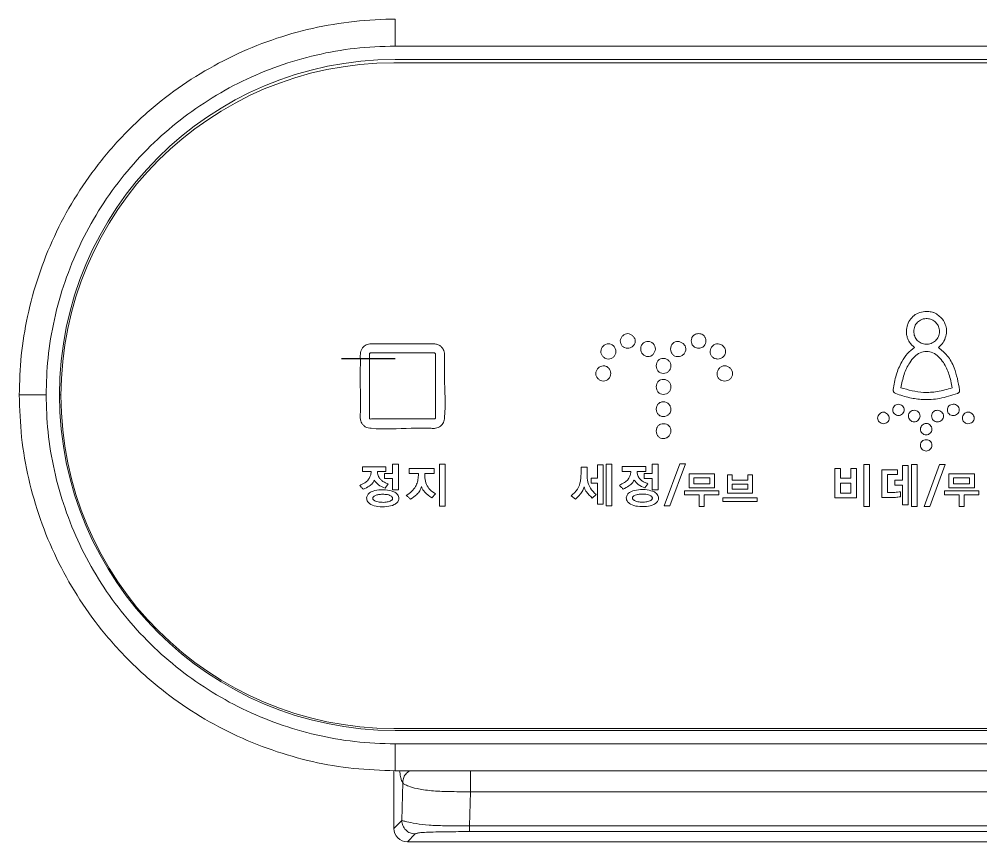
# Model space of a CAD drawing. Extents: x -2137 to 3740, y 68 to 2359.
# Drawn here: x 1905.2 to 1976.8, y 946.9 to 1008.2 of the extents above; entities that cross this region are included whole.
import ezdxf

# ---------------------------------------------------------------- set-up
doc = ezdxf.new("R2010")
doc.units = 0
doc.header["$LTSCALE"] = 20
doc.header["$MEASUREMENT"] = 0
doc.layers.get('0').update_dxf_attribs({"linetype": 'CONTINUOUS'})
doc.layers.add('4', color=4, linetype='CONTINUOUS')

msp = doc.modelspace()

# ---------------------------------------------------------------- linework, layer by layer
at = {"color": 7, "linetype": 'Continuous', "lineweight": 15}
for p, q in [((1933.182, 1006.208), (1933.182, 1008.208)), ((2137.182, 1006.208), (1933.182, 1006.208)), ((1933.182, 1005.208), (2137.182, 1005.208)), ((1933.09, 1004.958), (2137.09, 1004.958)), ((1905.182, 980.208), (1907.182, 980.208)), ((1932.999, 975.05), (1933.429, 975.05)), ((1932.999, 974.345), (1932.999, 975.05)), ((1933.429, 975.05), (1933.429, 973.13)), ((1936.483, 975.05), (1936.914, 975.05)), ((1936.483, 971.926), (1936.483, 975.05)), ((1936.914, 975.05), (1936.914, 971.926)), ((1948.266, 974.994), (1948.686, 974.994)), ((1948.266, 974.019), (1948.266, 974.994)), ((1948.686, 974.994), (1948.686, 972.079)), ((1948.912, 975.063), (1949.332, 975.063)), ((1948.912, 971.94), (1948.912, 975.063)), ((1949.332, 975.063), (1949.332, 971.94)), ((1952.345, 975.064), (1952.775, 975.064)), ((1952.345, 974.359), (1952.345, 975.064)), ((1952.775, 975.064), (1952.775, 973.145)), ((1953.233, 971.958), (1954.388, 975.081)), ((1954.805, 975.081), (1953.647, 971.958)), ((1954.388, 975.081), (1954.805, 975.081)), ((1968.094, 975.015), (1968.525, 975.015)), ((1968.094, 971.892), (1968.094, 975.015)), ((1968.525, 975.015), (1968.525, 971.892)), ((1970.982, 974.946), (1971.402, 974.946)), ((1970.982, 973.863), (1970.982, 974.946)), ((1971.402, 974.946), (1971.402, 972.031)), ((1971.659, 975.015), (1972.079, 975.015)), ((1971.659, 971.892), (1971.659, 975.015)), ((1972.079, 975.015), (1972.079, 971.892)), ((1972.593, 971.909), (1973.748, 975.032)), ((1974.165, 975.032), (1973.007, 971.909)), ((1973.748, 975.032), (1974.165, 975.032)), ((1930.756, 974.862), (1932.505, 974.862)), ((1930.756, 974.502), (1930.756, 974.862)), ((1931.402, 974.502), (1930.756, 974.502)), ((1932.505, 974.502), (1931.86, 974.502)), ((1932.384, 974.345), (1932.999, 974.345)), ((1932.384, 973.974), (1932.384, 974.345)), ((1932.505, 974.862), (1932.505, 974.502)), ((1934.231, 974.727), (1936.084, 974.727)), ((1934.231, 974.356), (1934.231, 974.727)), ((1934.921, 974.356), (1934.231, 974.356)), ((1936.084, 974.356), (1935.39, 974.356)), ((1936.084, 974.727), (1936.084, 974.356)), ((1947.038, 974.818), (1947.485, 974.818)), ((1950.103, 974.876), (1951.852, 974.876)), ((1950.103, 974.516), (1950.103, 974.876)), ((1950.748, 974.516), (1950.103, 974.516)), ((1951.852, 974.516), (1951.206, 974.516)), ((1951.73, 974.359), (1952.345, 974.359)), ((1951.73, 973.988), (1951.73, 974.359)), ((1951.852, 974.876), (1951.852, 974.516)), ((1955.083, 974.337), (1956.977, 974.337)), ((1955.083, 973.297), (1955.083, 974.337)), ((1956.977, 974.337), (1956.977, 973.297)), ((1957.937, 972.897), (1957.937, 974.26)), ((1957.937, 974.26), (1958.289, 974.26)), ((1958.289, 974.26), (1958.289, 973.859)), ((1959.471, 974.26), (1959.819, 974.26)), ((1959.471, 973.859), (1959.471, 974.26)), ((1959.819, 974.26), (1959.819, 972.897)), ((1965.935, 974.741), (1966.366, 974.741)), ((1965.935, 972.531), (1965.935, 974.741)), ((1966.366, 974.741), (1966.366, 974.016)), ((1967.126, 974.741), (1967.556, 974.741)), ((1967.126, 974.016), (1967.126, 974.741)), ((1967.556, 974.741), (1967.556, 972.531)), ((1969.448, 974.64), (1970.621, 974.64)), ((1969.448, 972.561), (1969.448, 974.64)), ((1969.875, 974.272), (1969.875, 972.94)), ((1970.621, 974.272), (1969.875, 974.272)), ((1970.621, 974.64), (1970.621, 974.272)), ((1974.443, 973.297), (1974.443, 974.337)), ((1974.443, 974.337), (1976.337, 974.337)), ((1976.337, 974.337), (1976.337, 973.297)), ((1932.999, 973.974), (1932.384, 973.974)), ((1932.672, 973.582), (1932.445, 973.266)), ((1932.999, 973.13), (1932.999, 973.974)), ((1947.781, 973.638), (1947.781, 974.019)), ((1947.781, 974.019), (1948.266, 974.019)), ((1948.266, 973.638), (1947.781, 973.638)), ((1948.266, 972.079), (1948.266, 973.638)), ((1952.345, 973.988), (1951.73, 973.988)), ((1952.018, 973.596), (1951.791, 973.28)), ((1952.345, 973.145), (1952.345, 973.988)), ((1955.435, 974.041), (1956.622, 974.041)), ((1955.435, 973.593), (1955.435, 974.041)), ((1956.622, 973.593), (1955.435, 973.593)), ((1956.622, 974.041), (1956.622, 973.593)), ((1958.289, 973.859), (1959.471, 973.859)), ((1958.289, 973.565), (1959.471, 973.565)), ((1958.289, 973.192), (1958.289, 973.565)), ((1959.471, 973.565), (1959.471, 973.192)), ((1966.366, 974.016), (1967.126, 974.016)), ((1966.366, 973.645), (1967.126, 973.645)), ((1966.366, 972.895), (1966.366, 973.645)), ((1967.126, 973.645), (1967.126, 972.895)), ((1970.406, 973.488), (1970.406, 973.863)), ((1970.406, 973.863), (1970.982, 973.863)), ((1970.982, 973.488), (1970.406, 973.488)), ((1970.982, 972.031), (1970.982, 973.488)), ((1974.794, 974.041), (1975.982, 974.041)), ((1974.794, 973.593), (1974.794, 974.041)), ((1975.982, 973.593), (1974.794, 973.593)), ((1975.982, 974.041), (1975.982, 973.593)), ((1933.429, 973.13), (1932.999, 973.13)), ((1936.191, 972.845), (1935.917, 972.534)), ((1948.162, 972.783), (1947.875, 972.527)), ((1952.775, 973.145), (1952.345, 973.145)), ((1954.745, 973.061), (1957.312, 973.061)), ((1954.745, 972.766), (1954.745, 973.061)), ((1955.847, 972.766), (1954.745, 972.766)), ((1956.977, 973.297), (1955.083, 973.297)), ((1955.847, 971.892), (1955.847, 972.766)), ((1956.207, 972.766), (1956.207, 971.892)), ((1957.312, 972.766), (1956.207, 972.766)), ((1957.312, 973.061), (1957.312, 972.766)), ((1959.819, 972.897), (1957.937, 972.897)), ((1959.471, 973.192), (1958.289, 973.192)), ((1967.126, 972.895), (1966.366, 972.895)), ((1970.833, 972.999), (1970.833, 972.624)), ((1974.105, 973.061), (1976.671, 973.061)), ((1974.105, 972.766), (1974.105, 973.061)), ((1975.207, 972.766), (1974.105, 972.766)), ((1976.337, 973.297), (1974.443, 973.297)), ((1975.207, 971.892), (1975.207, 972.766)), ((1975.567, 972.766), (1975.567, 971.892)), ((1976.671, 972.766), (1975.567, 972.766)), ((1976.671, 973.061), (1976.671, 972.766)), ((1946.619, 972.447), (1946.295, 972.692)), ((1948.686, 972.079), (1948.266, 972.079)), ((1957.596, 972.553), (1960.163, 972.553)), ((1957.596, 972.258), (1957.596, 972.553)), ((1960.163, 972.258), (1957.596, 972.258)), ((1960.163, 972.553), (1960.163, 972.258)), ((1967.556, 972.531), (1965.935, 972.531)), ((1936.914, 971.926), (1936.483, 971.926)), ((1949.332, 971.94), (1948.912, 971.94)), ((1953.647, 971.958), (1953.233, 971.958)), ((1956.207, 971.892), (1955.847, 971.892)), ((1968.525, 971.892), (1968.094, 971.892)), ((1971.402, 972.031), (1970.982, 972.031)), ((1972.079, 971.892), (1971.659, 971.892)), ((1973.007, 971.909), (1972.593, 971.909)), ((1975.567, 971.892), (1975.207, 971.892)), ((2137.09, 955.358), (1933.09, 955.358)), ((2137.182, 955.208), (1933.182, 955.208)), ((1933.182, 952.208), (1933.182, 954.208)), ((1933.182, 954.208), (2137.182, 954.208)), ((1933.095, 952.213), (1933.095, 947.914)), ((2137.182, 952.208), (1933.182, 952.208)), ((1933.681, 948.499), (1933.75, 951.328)), ((1938.801, 950.64), (1938.738, 948.095)), ((2131.564, 950.64), (1938.801, 950.64)), ((1933.096, 947.914), (1933.681, 948.499)), ((1933.096, 947.914), (1933.095, 947.914)), ((1938.738, 948.095), (2131.626, 948.095)), ((1934.681, 947.499), (1934.095, 946.914)), ((2131.626, 947.669), (1938.738, 947.669)), ((1934.095, 946.914), (2136.269, 946.914)), ((1934.095, 946.914), (2136.269, 946.914)), ((1934.095, 946.914), (1934.095, 946.914))]:
    msp.add_line(p, q, dxfattribs=at)
at = {"color": 8, "linetype": 'Continuous', "lineweight": 15}
for p, q in [((1908.214, 980.208), (1908.314, 980.208)), ((1933.096, 952.213), (1933.096, 947.914))]:
    msp.add_line(p, q, dxfattribs=at)
at = {"color": 7, "linetype": 'Continuous', "lineweight": 15}
for centre, radius, start, end in [((1933.182, 980.208), 25, 90, 270), ((1933.09, 980.158), 24.8, 90, 270), ((1934.095, 947.914), 1, 180, 270), ((1934.097, 947.915), 1.001, 180.08244, 269.91756)]:
    msp.add_arc(centre, radius, start, end, dxfattribs=at)
for points, knots in [([(1933.182, 1008.208), (1933.082, 1008.208), (1931.933, 1008.204), (1929.733, 1008.051), (1926.631, 1007.489), (1923.609, 1006.585), (1920.711, 1005.34), (1917.97, 1003.782), (1915.418, 1001.929), (1913.096, 999.796), (1911.024, 997.418), (1909.229, 994.825), (1907.745, 992.043), (1906.576, 989.113), (1905.763, 986.136), (1905.273, 983.155), (1905.212, 981.19), (1905.182, 980.208)], [0, 0, 0, 0, 0.006865, 0.07838, 0.150122, 0.221637, 0.293151, 0.364894, 0.436409, 0.507923, 0.579666, 0.65118, 0.722695, 0.794438, 0.865952, 0.932976, 1, 1, 1, 1]), ([(1933.182, 1006.208), (1932.181, 1006.175), (1930.207, 1006.11), (1927.295, 1005.582), (1924.484, 1004.766), (1921.782, 1003.637), (1919.226, 1002.207), (1916.846, 1000.502), (1914.669, 998.543), (1912.731, 996.347), (1911.049, 993.951), (1909.644, 991.382), (1908.541, 988.668), (1907.752, 985.85), (1907.268, 983.016), (1907.21, 981.125), (1907.182, 980.208)], [0, 0, 0, 0, 0.073525, 0.14504, 0.216784, 0.288299, 0.359814, 0.431558, 0.503073, 0.574588, 0.646331, 0.717847, 0.789362, 0.861105, 0.93262, 1, 1, 1, 1]), ([(1971.881, 983.744), (1971.744, 983.867), (1971.509, 984.079), (1971.36, 984.414), (1971.301, 984.627), (1971.274, 984.785), (1971.264, 985.055), (1971.318, 985.375), (1971.479, 985.747), (1971.736, 986.067), (1972.147, 986.34), (1972.471, 986.401), (1972.641, 986.433)], [0, 0, 0, 0, 0.151126, 0.259817, 0.298239, 0.334908, 0.392903, 0.521907, 0.600408, 0.727983, 0.857745, 1, 1, 1, 1]), ([(1972.641, 986.433), (1972.684, 986.436), (1972.756, 986.441), (1972.947, 986.433), (1973.123, 986.39), (1973.348, 986.346), (1973.558, 986.214), (1973.898, 985.962), (1974.179, 985.54), (1974.289, 985.034), (1974.227, 984.565), (1974.034, 984.096), (1973.783, 983.86), (1973.658, 983.742)], [0, 0, 0, 0, 0.033416, 0.056214, 0.148967, 0.173537, 0.234122, 0.338631, 0.50343, 0.614394, 0.734976, 0.867121, 1, 1, 1, 1]), ([(1971.866, 985.229), (1971.866, 985.23), (1971.902, 985.349), (1972.022, 985.573), (1972.33, 985.83), (1972.709, 985.926), (1973.089, 985.873), (1973.412, 985.696), (1973.648, 985.398), (1973.764, 985.027), (1973.714, 984.64), (1973.522, 984.299), (1973.211, 984.069), (1972.841, 983.968), (1972.463, 984.011), (1972.137, 984.193), (1971.905, 984.485), (1971.801, 984.855), (1971.844, 985.104), (1971.866, 985.229)], [0, 0, 0, 0, 0.000469, 0.062065, 0.123713, 0.196773, 0.250703, 0.31304, 0.376383, 0.436956, 0.5028, 0.566179, 0.628351, 0.691812, 0.754091, 0.814268, 0.874237, 0.93686, 1, 1, 1, 1]), ([(1950.496, 983.689), (1950.422, 983.697), (1950.277, 983.715), (1950.099, 983.848), (1949.984, 984.028), (1949.945, 984.243), (1950.006, 984.457), (1950.139, 984.633), (1950.317, 984.757), (1950.528, 984.797), (1950.732, 984.733), (1950.909, 984.609), (1951.044, 984.431), (1951.096, 984.212), (1951.033, 983.996), (1950.889, 983.831), (1950.705, 983.715), (1950.565, 983.697), (1950.496, 983.689)], [0, 0, 0, 0, 0.064838, 0.126611, 0.187738, 0.249498, 0.312663, 0.377285, 0.440334, 0.499196, 0.558978, 0.622935, 0.687211, 0.750936, 0.813759, 0.876924, 0.940147, 1, 1, 1, 1]), ([(1955.802, 983.689), (1955.801, 983.689), (1955.744, 983.688), (1955.635, 983.701), (1955.492, 983.762), (1955.364, 983.868), (1955.269, 984.03), (1955.234, 984.235), (1955.267, 984.439), (1955.362, 984.601), (1955.491, 984.708), (1955.637, 984.769), (1955.8, 984.788), (1955.962, 984.769), (1956.102, 984.707), (1956.227, 984.6), (1956.319, 984.439), (1956.353, 984.235), (1956.321, 984.031), (1956.23, 983.869), (1956.105, 983.762), (1955.964, 983.7), (1955.858, 983.692), (1955.802, 983.689)], [0, 0, 0, 0, 0.000931, 0.049915, 0.093368, 0.133945, 0.192927, 0.251864, 0.310708, 0.369596, 0.410369, 0.454445, 0.504396, 0.55201, 0.594447, 0.634376, 0.692951, 0.75184, 0.810614, 0.869032, 0.908864, 0.951593, 1, 1, 1, 1]), ([(1936.062, 984.014), (1936.158, 984.008), (1936.337, 983.996), (1936.568, 983.866), (1936.725, 983.703), (1936.824, 983.515), (1936.869, 983.332), (1936.865, 983.151), (1936.862, 982.544), (1936.843, 980.996), (1936.968, 979.402), (1936.824, 978.147), (1936.613, 977.903), (1936.396, 977.776), (1936.211, 977.721), (1936.029, 977.72), (1935.419, 977.731), (1933.872, 977.739), (1932.271, 977.613), (1931.045, 977.763), (1930.823, 977.935), (1930.694, 978.096), (1930.606, 978.3), (1930.58, 978.574), (1930.618, 979.336), (1930.585, 980.642), (1930.59, 981.962), (1930.598, 982.857), (1930.584, 983.202), (1930.617, 983.483), (1930.719, 983.682), (1930.858, 983.835), (1931.02, 983.941), (1931.204, 984.008), (1931.512, 984.027), (1932.128, 984.004), (1932.797, 984.015), (1933.417, 984.014), (1933.789, 984.014), (1934.161, 984.014), (1934.533, 984.014), (1934.905, 984.014), (1935.277, 984.014), (1935.663, 984.014), (1935.924, 984.014), (1936.062, 984.014)], [0, 0, 0, 0, 0.012042, 0.022331, 0.032599, 0.040232, 0.048891, 0.055987, 0.06302, 0.125614, 0.250803, 0.266208, 0.281573, 0.289202, 0.297825, 0.305464, 0.312174, 0.374768, 0.499957, 0.517355, 0.525992, 0.534634, 0.543211, 0.553665, 0.569013, 0.639432, 0.7183, 0.735652, 0.75227, 0.761864, 0.770987, 0.779972, 0.787611, 0.795239, 0.804435, 0.826187, 0.873133, 0.888781, 0.90443, 0.920078, 0.935727, 0.951375, 0.967024, 0.982673, 1, 1, 1, 1]), ([(1949.07, 982.886), (1948.998, 982.896), (1948.851, 982.918), (1948.67, 983.056), (1948.541, 983.238), (1948.496, 983.458), (1948.552, 983.674), (1948.676, 983.859), (1948.859, 983.993), (1949.081, 984.039), (1949.299, 983.988), (1949.479, 983.859), (1949.599, 983.668), (1949.641, 983.442), (1949.599, 983.217), (1949.475, 983.034), (1949.289, 982.909), (1949.144, 982.894), (1949.07, 982.886)], [0, 0, 0, 0, 0.061634, 0.125071, 0.188246, 0.249428, 0.311276, 0.374415, 0.437241, 0.500298, 0.562619, 0.623526, 0.685532, 0.751027, 0.815748, 0.876399, 0.936775, 1, 1, 1, 1]), ([(1952.035, 984.202), (1952.109, 984.192), (1952.255, 984.172), (1952.431, 984.031), (1952.546, 983.846), (1952.586, 983.628), (1952.531, 983.411), (1952.407, 983.227), (1952.232, 983.092), (1952.016, 983.048), (1951.806, 983.105), (1951.629, 983.233), (1951.506, 983.423), (1951.462, 983.65), (1951.51, 983.876), (1951.64, 984.055), (1951.822, 984.177), (1951.964, 984.193), (1952.035, 984.202)], [0, 0, 0, 0, 0.063691, 0.125719, 0.187678, 0.249351, 0.312186, 0.376174, 0.438603, 0.499047, 0.559743, 0.62136, 0.684561, 0.751064, 0.816534, 0.878285, 0.939106, 1, 1, 1, 1]), ([(1954.242, 983.064), (1954.167, 983.072), (1954.022, 983.087), (1953.842, 983.22), (1953.732, 983.408), (1953.693, 983.632), (1953.73, 983.861), (1953.853, 984.05), (1954.033, 984.173), (1954.246, 984.218), (1954.463, 984.165), (1954.652, 984.042), (1954.796, 983.869), (1954.864, 983.65), (1954.812, 983.423), (1954.687, 983.22), (1954.477, 983.092), (1954.32, 983.074), (1954.242, 983.064)], [0, 0, 0, 0, 0.0632328, 0.1212916, 0.1803019, 0.2441641, 0.3100468, 0.3710426, 0.4301989, 0.4895445, 0.5499894, 0.6138498, 0.6770336, 0.7368847, 0.800592, 0.8673436, 0.9343228, 1, 1, 1, 1]), ([(1957.207, 982.886), (1957.129, 982.896), (1956.976, 982.914), (1956.79, 983.056), (1956.673, 983.244), (1956.633, 983.465), (1956.696, 983.684), (1956.832, 983.868), (1957.019, 984), (1957.243, 984.039), (1957.458, 983.976), (1957.643, 983.848), (1957.778, 983.66), (1957.827, 983.43), (1957.766, 983.203), (1957.619, 983.029), (1957.426, 982.912), (1957.28, 982.895), (1957.207, 982.886)], [0, 0, 0, 0, 0.065881, 0.128011, 0.188963, 0.249335, 0.311305, 0.375594, 0.438988, 0.499672, 0.560238, 0.623161, 0.686522, 0.751167, 0.814668, 0.876886, 0.939247, 1, 1, 1, 1]), ([(1970.286, 980.605), (1970.35, 980.972), (1970.474, 981.69), (1970.856, 982.598), (1971.311, 983.315), (1971.698, 983.607), (1971.881, 983.744)], [0, 0, 0, 0, 0.307207, 0.601244, 0.81164, 1, 1, 1, 1]), ([(1973.658, 983.742), (1973.894, 983.55), (1974.395, 983.143), (1974.967, 982.043), (1975.135, 981.149), (1975.24, 980.588)], [0, 0, 0, 0, 0.249481, 0.529597, 1, 1, 1, 1]), ([(1936.189, 978.485), (1936.188, 978.482), (1936.187, 978.476), (1936.182, 978.467), (1936.172, 978.452), (1936.151, 978.434), (1936.116, 978.418), (1936.038, 978.422), (1935.873, 978.418), (1935.516, 978.421), (1934.802, 978.418), (1933.733, 978.42), (1932.666, 978.418), (1931.921, 978.422), (1931.591, 978.417), (1931.435, 978.423), (1931.348, 978.411), (1931.3, 978.44), (1931.274, 978.464), (1931.269, 978.498), (1931.272, 978.571), (1931.268, 978.737), (1931.271, 979.094), (1931.269, 979.808), (1931.271, 980.876), (1931.268, 981.942), (1931.272, 982.687), (1931.267, 983.017), (1931.273, 983.172), (1931.262, 983.255), (1931.287, 983.304), (1931.312, 983.328), (1931.346, 983.342), (1931.422, 983.337), (1931.586, 983.342), (1931.944, 983.338), (1932.657, 983.341), (1933.725, 983.339), (1934.792, 983.342), (1935.537, 983.338), (1935.866, 983.343), (1936.022, 983.336), (1936.105, 983.348), (1936.153, 983.322), (1936.177, 983.296), (1936.191, 983.262), (1936.186, 983.187), (1936.191, 983.023), (1936.187, 982.665), (1936.19, 981.952), (1936.188, 980.524), (1936.188, 979.301), (1936.189, 978.485)], [0, 0, 0, 0, 0.0004224, 0.0009461, 0.0015601, 0.0032364, 0.00524, 0.0072001, 0.0150398, 0.0307177, 0.0620696, 0.1247643, 0.1949816, 0.2258814, 0.2394787, 0.2454619, 0.2501581, 0.2521608, 0.2539475, 0.2553688, 0.2573271, 0.2651605, 0.2808271, 0.3121605, 0.3748272, 0.4450139, 0.4758961, 0.4894842, 0.495463, 0.5000134, 0.5017918, 0.5036093, 0.5053638, 0.5072486, 0.5150822, 0.5307486, 0.5620822, 0.6247487, 0.6949354, 0.7258176, 0.7394058, 0.7453848, 0.7499423, 0.7517255, 0.7535446, 0.7552922, 0.7571665, 0.7649998, 0.7806665, 0.8119999, 0.8746666, 1, 1, 1, 1]), ([(1953.172, 981.816), (1953.098, 981.824), (1952.955, 981.838), (1952.774, 981.963), (1952.658, 982.151), (1952.624, 982.377), (1952.66, 982.601), (1952.774, 982.79), (1952.957, 982.909), (1953.179, 982.945), (1953.402, 982.897), (1953.583, 982.765), (1953.701, 982.582), (1953.743, 982.37), (1953.699, 982.158), (1953.582, 981.977), (1953.399, 981.842), (1953.249, 981.825), (1953.172, 981.816)], [0, 0, 0, 0, 0.063288, 0.122567, 0.18304, 0.249894, 0.316286, 0.376027, 0.434958, 0.499688, 0.565388, 0.627658, 0.688893, 0.749807, 0.810621, 0.87147, 0.933496, 1, 1, 1, 1]), ([(1970.856, 980.742), (1970.925, 981.079), (1971.059, 981.73), (1971.425, 982.514), (1971.846, 983.056), (1972.274, 983.374), (1972.771, 983.491), (1973.267, 983.376), (1973.697, 983.063), (1974.12, 982.525), (1974.487, 981.739), (1974.619, 981.083), (1974.688, 980.742)], [0, 0, 0, 0, 0.144352, 0.279352, 0.359599, 0.431493, 0.499604, 0.567663, 0.639234, 0.719045, 0.85394, 1, 1, 1, 1]), ([(1948.69, 982.384), (1948.763, 982.376), (1948.907, 982.359), (1949.089, 982.229), (1949.214, 982.044), (1949.263, 981.819), (1949.224, 981.591), (1949.096, 981.405), (1948.915, 981.282), (1948.702, 981.231), (1948.484, 981.277), (1948.301, 981.406), (1948.17, 981.585), (1948.115, 981.804), (1948.169, 982.023), (1948.294, 982.207), (1948.472, 982.351), (1948.618, 982.373), (1948.69, 982.384)], [0, 0, 0, 0, 0.062192, 0.122959, 0.184833, 0.250137, 0.31572, 0.377808, 0.438992, 0.4998, 0.561071, 0.624269, 0.687524, 0.748866, 0.810902, 0.875, 0.938541, 1, 1, 1, 1]), ([(1957.166, 981.804), (1957.177, 981.878), (1957.199, 982.028), (1957.337, 982.216), (1957.519, 982.354), (1957.744, 982.401), (1957.961, 982.343), (1958.149, 982.218), (1958.29, 982.033), (1958.342, 981.804), (1958.293, 981.578), (1958.159, 981.395), (1957.965, 981.277), (1957.738, 981.234), (1957.509, 981.268), (1957.317, 981.386), (1957.188, 981.576), (1957.173, 981.726), (1957.166, 981.804)], [0, 0, 0, 0, 0.0615168, 0.1257171, 0.1893421, 0.2503048, 0.3106558, 0.3734533, 0.4367096, 0.5010585, 0.5642016, 0.6245123, 0.685873, 0.7502697, 0.8152721, 0.8750332, 0.9347286, 1, 1, 1, 1]), ([(1953.172, 980.255), (1953.097, 980.263), (1952.953, 980.277), (1952.772, 980.405), (1952.658, 980.593), (1952.624, 980.819), (1952.662, 981.042), (1952.778, 981.229), (1952.963, 981.348), (1953.185, 981.384), (1953.407, 981.339), (1953.589, 981.209), (1953.704, 981.023), (1953.742, 980.806), (1953.701, 980.589), (1953.584, 980.407), (1953.399, 980.278), (1953.25, 980.263), (1953.172, 980.255)], [0, 0, 0, 0, 0.06382, 0.123087, 0.183372, 0.249749, 0.315703, 0.375552, 0.434816, 0.499598, 0.564902, 0.626044, 0.686835, 0.749812, 0.812457, 0.872369, 0.933163, 1, 1, 1, 1]), ([(1974.688, 980.742), (1974.322, 980.636), (1973.626, 980.434), (1972.312, 980.346), (1971.418, 980.59), (1970.856, 980.742)], [0, 0, 0, 0, 0.292835, 0.555891, 1, 1, 1, 1]), ([(1905.182, 980.208), (1905.217, 979.16), (1905.287, 977.059), (1905.837, 973.951), (1906.702, 970.92), (1907.917, 968.009), (1909.445, 965.251), (1911.271, 962.679), (1913.379, 960.334), (1915.734, 958.237), (1918.308, 956.414), (1921.074, 954.899), (1923.991, 953.699), (1927.008, 952.841), (1930.084, 952.308), (1932.149, 952.241), (1933.182, 952.208)], [0, 0, 0, 0, 0.071515, 0.143259, 0.214774, 0.286289, 0.358033, 0.429548, 0.501063, 0.572807, 0.644322, 0.715837, 0.787581, 0.859096, 0.929548, 1, 1, 1, 1]), ([(1933.182, 954.208), (1932.181, 954.241), (1930.207, 954.306), (1927.295, 954.834), (1924.484, 955.65), (1921.782, 956.779), (1919.226, 958.209), (1916.846, 959.914), (1914.669, 961.873), (1912.731, 964.069), (1911.049, 966.465), (1909.644, 969.034), (1908.541, 971.748), (1907.752, 974.566), (1907.268, 977.4), (1907.21, 979.291), (1907.182, 980.208)], [0, 0, 0, 0, 0.073525, 0.145041, 0.216784, 0.288299, 0.359814, 0.431558, 0.503073, 0.574588, 0.646331, 0.717847, 0.789362, 0.861105, 0.93262, 1, 1, 1, 1]), ([(1970.477, 980.312), (1970.445, 980.328), (1970.384, 980.36), (1970.324, 980.438), (1970.291, 980.521), (1970.288, 980.577), (1970.286, 980.605)], [0, 0, 0, 0, 0.285729, 0.554318, 0.769559, 1, 1, 1, 1]), ([(1975.068, 980.312), (1974.632, 980.171), (1973.8, 979.904), (1972.588, 979.829), (1971.484, 979.98), (1970.823, 980.198), (1970.477, 980.312)], [0, 0, 0, 0, 0.2915998, 0.5562964, 0.7678154, 1, 1, 1, 1]), ([(1975.24, 980.588), (1975.241, 980.555), (1975.242, 980.491), (1975.199, 980.409), (1975.139, 980.348), (1975.092, 980.324), (1975.068, 980.312)], [0, 0, 0, 0, 0.277124, 0.547331, 0.767625, 1, 1, 1, 1]), ([(1952.637, 979.15), (1952.644, 979.227), (1952.659, 979.373), (1952.778, 979.559), (1952.959, 979.675), (1953.178, 979.711), (1953.398, 979.67), (1953.581, 979.545), (1953.699, 979.363), (1953.742, 979.148), (1953.703, 978.933), (1953.582, 978.753), (1953.398, 978.633), (1953.177, 978.592), (1952.957, 978.628), (1952.775, 978.745), (1952.655, 978.93), (1952.643, 979.075), (1952.637, 979.15)], [0, 0, 0, 0, 0.066899, 0.126586, 0.185431, 0.249842, 0.315372, 0.376698, 0.43759, 0.500571, 0.563234, 0.623564, 0.684906, 0.750409, 0.815292, 0.874892, 0.934626, 1, 1, 1, 1]), ([(1970.683, 978.672), (1970.628, 978.68), (1970.519, 978.694), (1970.38, 978.792), (1970.28, 978.929), (1970.24, 979.097), (1970.275, 979.266), (1970.375, 979.402), (1970.515, 979.494), (1970.68, 979.53), (1970.846, 979.494), (1970.987, 979.4), (1971.088, 979.266), (1971.128, 979.101), (1971.086, 978.937), (1970.988, 978.799), (1970.85, 978.7), (1970.738, 978.672), (1970.683, 978.672), (1970.683, 978.672)], [0, 0, 0, 0, 0.06164, 0.123807, 0.186569, 0.250398, 0.313834, 0.375787, 0.437869, 0.499757, 0.561997, 0.625267, 0.687851, 0.748995, 0.810869, 0.874321, 0.937746, 0.999797, 1, 1, 1, 1]), ([(1975.206, 979.103), (1975.206, 979.103), (1975.206, 979.046), (1975.183, 978.932), (1975.088, 978.791), (1974.949, 978.695), (1974.779, 978.663), (1974.601, 978.687), (1974.444, 978.78), (1974.348, 978.925), (1974.316, 979.088), (1974.344, 979.253), (1974.435, 979.4), (1974.586, 979.498), (1974.761, 979.527), (1974.934, 979.5), (1975.078, 979.41), (1975.183, 979.272), (1975.198, 979.16), (1975.206, 979.103)], [0, 0, 0, 0, 0.000179, 0.063199, 0.124544, 0.185596, 0.244591, 0.312917, 0.379888, 0.440527, 0.500352, 0.560757, 0.622118, 0.686964, 0.753304, 0.814924, 0.876685, 0.937518, 1, 1, 1, 1]), ([(1969.993, 978.482), (1969.987, 978.423), (1969.975, 978.31), (1969.872, 978.172), (1969.728, 978.087), (1969.56, 978.057), (1969.388, 978.094), (1969.249, 978.196), (1969.153, 978.331), (1969.118, 978.494), (1969.166, 978.655), (1969.264, 978.795), (1969.4, 978.902), (1969.569, 978.947), (1969.735, 978.895), (1969.868, 978.787), (1969.969, 978.646), (1969.985, 978.535), (1969.993, 978.482)], [0, 0, 0, 0, 0.065592, 0.125744, 0.186039, 0.249686, 0.31419, 0.37776, 0.439433, 0.497394, 0.557789, 0.622914, 0.687692, 0.74925, 0.811006, 0.875696, 0.940205, 1, 1, 1, 1]), ([(1972.289, 978.638), (1972.281, 978.582), (1972.265, 978.47), (1972.16, 978.33), (1972.02, 978.23), (1971.851, 978.193), (1971.686, 978.231), (1971.545, 978.325), (1971.447, 978.469), (1971.415, 978.645), (1971.451, 978.818), (1971.55, 978.959), (1971.693, 979.05), (1971.861, 979.08), (1972.029, 979.047), (1972.169, 978.954), (1972.27, 978.812), (1972.283, 978.697), (1972.289, 978.638)], [0, 0, 0, 0, 0.061574, 0.124891, 0.188193, 0.25011, 0.311431, 0.372467, 0.434465, 0.500559, 0.566004, 0.627164, 0.687671, 0.750195, 0.812657, 0.87321, 0.934405, 1, 1, 1, 1]), ([(1973.582, 978.206), (1973.522, 978.212), (1973.407, 978.222), (1973.261, 978.32), (1973.169, 978.466), (1973.141, 978.642), (1973.175, 978.818), (1973.276, 978.961), (1973.421, 979.051), (1973.594, 979.081), (1973.767, 979.037), (1973.914, 978.937), (1974.021, 978.799), (1974.063, 978.631), (1974.015, 978.465), (1973.908, 978.33), (1973.759, 978.229), (1973.641, 978.213), (1973.582, 978.206)], [0, 0, 0, 0, 0.065471, 0.125051, 0.184619, 0.249703, 0.314915, 0.37582, 0.436028, 0.498061, 0.562071, 0.626752, 0.689579, 0.749187, 0.808892, 0.871488, 0.935744, 1, 1, 1, 1]), ([(1975.861, 978.068), (1975.801, 978.075), (1975.687, 978.089), (1975.551, 978.195), (1975.466, 978.331), (1975.435, 978.493), (1975.476, 978.661), (1975.56, 978.8), (1975.673, 978.885), (1975.781, 978.928), (1975.908, 978.936), (1976.047, 978.892), (1976.184, 978.801), (1976.291, 978.668), (1976.341, 978.499), (1976.308, 978.321), (1976.19, 978.183), (1976.035, 978.092), (1975.918, 978.076), (1975.861, 978.068)], [0, 0, 0, 0, 0.064976, 0.125147, 0.183512, 0.240021, 0.303837, 0.37078, 0.415901, 0.458627, 0.498128, 0.554984, 0.616315, 0.678452, 0.740618, 0.806044, 0.869348, 0.936509, 1, 1, 1, 1]), ([(1953.729, 977.513), (1953.72, 977.442), (1953.701, 977.298), (1953.573, 977.117), (1953.391, 976.987), (1953.169, 976.941), (1952.952, 976.983), (1952.772, 977.105), (1952.657, 977.296), (1952.625, 977.522), (1952.662, 977.746), (1952.778, 977.933), (1952.962, 978.05), (1953.182, 978.082), (1953.402, 978.042), (1953.584, 977.921), (1953.707, 977.735), (1953.721, 977.589), (1953.729, 977.513)], [0, 0, 0, 0, 0.061383, 0.123429, 0.186143, 0.250675, 0.313749, 0.37296, 0.433484, 0.500539, 0.566753, 0.626339, 0.685156, 0.749768, 0.814478, 0.874469, 0.934591, 1, 1, 1, 1]), ([(1972.755, 978.086), (1972.813, 978.079), (1972.926, 978.068), (1973.064, 977.966), (1973.15, 977.823), (1973.18, 977.655), (1973.148, 977.486), (1973.051, 977.348), (1972.911, 977.258), (1972.745, 977.23), (1972.581, 977.264), (1972.44, 977.351), (1972.341, 977.491), (1972.312, 977.664), (1972.351, 977.837), (1972.452, 977.974), (1972.592, 978.067), (1972.7, 978.079), (1972.755, 978.086)], [0, 0, 0, 0, 0.065642, 0.126035, 0.18666, 0.250871, 0.314877, 0.375993, 0.436808, 0.499191, 0.561729, 0.62246, 0.683415, 0.749635, 0.815844, 0.877944, 0.9389, 1, 1, 1, 1]), ([(1973.17, 976.462), (1973.162, 976.407), (1973.148, 976.295), (1973.049, 976.154), (1972.914, 976.054), (1972.747, 976.02), (1972.584, 976.057), (1972.444, 976.149), (1972.345, 976.29), (1972.313, 976.463), (1972.343, 976.634), (1972.436, 976.773), (1972.581, 976.859), (1972.751, 976.886), (1972.921, 976.862), (1973.063, 976.775), (1973.155, 976.633), (1973.165, 976.521), (1973.17, 976.462)], [0, 0, 0, 0, 0.062675, 0.125662, 0.187913, 0.249548, 0.311274, 0.372474, 0.434567, 0.50095, 0.566124, 0.625298, 0.685061, 0.750846, 0.816369, 0.87513, 0.933995, 1, 1, 1, 1]), ([(1930.544, 973.473), (1930.674, 973.532), (1930.902, 973.638), (1931.175, 973.85), (1931.307, 974.093), (1931.39, 974.303), (1931.398, 974.442), (1931.402, 974.502)], [0, 0, 0, 0, 0.2999831, 0.5293592, 0.7090523, 0.8748638, 1, 1, 1, 1]), ([(1931.86, 974.502), (1931.867, 974.426), (1931.886, 974.245), (1931.998, 974.011), (1932.18, 973.823), (1932.4, 973.686), (1932.576, 973.619), (1932.672, 973.582)], [0, 0, 0, 0, 0.17367, 0.414224, 0.572611, 0.765092, 1, 1, 1, 1]), ([(1934.019, 972.716), (1934.165, 972.816), (1934.432, 972.997), (1934.703, 973.361), (1934.856, 973.726), (1934.917, 974.058), (1934.92, 974.268), (1934.921, 974.356)], [0, 0, 0, 0, 0.267505, 0.489696, 0.680123, 0.866547, 1, 1, 1, 1]), ([(1935.39, 974.356), (1935.388, 974.251), (1935.383, 973.971), (1935.494, 973.547), (1935.777, 973.125), (1936.046, 972.943), (1936.191, 972.845)], [0, 0, 0, 0, 0.174511, 0.46443, 0.711886, 1, 1, 1, 1]), ([(1946.295, 972.692), (1946.472, 972.846), (1946.813, 973.143), (1946.985, 973.694), (1947.031, 974.129), (1947.039, 974.47), (1947.038, 974.701), (1947.038, 974.818)], [0, 0, 0, 0, 0.292927, 0.565966, 0.706069, 0.851386, 1, 1, 1, 1]), ([(1947.485, 974.818), (1947.486, 974.74), (1947.487, 974.583), (1947.476, 974.27), (1947.505, 973.821), (1947.687, 973.24), (1948.003, 972.937), (1948.162, 972.783)], [0, 0, 0, 0, 0.10417, 0.210865, 0.420184, 0.707518, 1, 1, 1, 1]), ([(1949.891, 973.487), (1950.02, 973.546), (1950.249, 973.651), (1950.521, 973.864), (1950.653, 974.107), (1950.736, 974.317), (1950.745, 974.456), (1950.748, 974.516)], [0, 0, 0, 0, 0.299994, 0.529169, 0.709083, 0.874757, 1, 1, 1, 1]), ([(1951.206, 974.516), (1951.214, 974.44), (1951.233, 974.259), (1951.345, 974.025), (1951.527, 973.838), (1951.747, 973.7), (1951.922, 973.633), (1952.018, 973.596)], [0, 0, 0, 0, 0.1736698, 0.4142245, 0.5726103, 0.7650918, 1, 1, 1, 1]), ([(1930.818, 973.182), (1930.765, 973.238), (1930.674, 973.335), (1930.583, 973.432), (1930.544, 973.473)], [0, 0, 0, 0, 0.57532, 1, 1, 1, 1]), ([(1931.638, 973.849), (1931.596, 973.773), (1931.501, 973.603), (1931.214, 973.373), (1930.967, 973.254), (1930.818, 973.182)], [0, 0, 0, 0, 0.238999, 0.538404, 1, 1, 1, 1]), ([(1932.445, 973.266), (1932.267, 973.337), (1931.947, 973.464), (1931.733, 973.731), (1931.638, 973.849)], [0, 0, 0, 0, 0.557381, 1, 1, 1, 1]), ([(1950.164, 973.196), (1950.113, 973.251), (1950.022, 973.348), (1949.931, 973.445), (1949.891, 973.487)], [0, 0, 0, 0, 0.562491, 1, 1, 1, 1]), ([(1950.985, 973.863), (1950.943, 973.787), (1950.847, 973.617), (1950.56, 973.387), (1950.314, 973.268), (1950.164, 973.196)], [0, 0, 0, 0, 0.239152, 0.539082, 1, 1, 1, 1]), ([(1951.791, 973.28), (1951.613, 973.351), (1951.294, 973.478), (1951.08, 973.745), (1950.985, 973.863)], [0, 0, 0, 0, 0.557012, 1, 1, 1, 1]), ([(1933.154, 972.969), (1933.209, 972.933), (1933.311, 972.865), (1933.418, 972.724), (1933.469, 972.57), (1933.46, 972.384), (1933.346, 972.181), (1933.042, 971.966), (1932.534, 971.87), (1931.941, 971.874), (1931.466, 971.977), (1931.214, 972.161), (1931.107, 972.3), (1931.057, 972.454), (1931.066, 972.64), (1931.18, 972.843), (1931.484, 973.059), (1931.989, 973.15), (1932.593, 973.168), (1932.977, 973.032), (1933.154, 972.969)], [0, 0, 0, 0, 0.032818, 0.06141, 0.087413, 0.112675, 0.153139, 0.199854, 0.296049, 0.406269, 0.500259, 0.53297, 0.561465, 0.587401, 0.612635, 0.653104, 0.699799, 0.796038, 0.906294, 1, 1, 1, 1]), ([(1932.804, 972.296), (1932.709, 972.268), (1932.481, 972.201), (1932.113, 972.206), (1931.811, 972.251), (1931.641, 972.337), (1931.575, 972.388), (1931.532, 972.447), (1931.516, 972.511), (1931.526, 972.575), (1931.565, 972.634), (1931.66, 972.707), (1931.838, 972.773), (1932.107, 972.809), (1932.437, 972.811), (1932.713, 972.77), (1932.884, 972.685), (1932.95, 972.635), (1932.988, 972.583), (1933.003, 972.532), (1933.002, 972.482), (1932.983, 972.427), (1932.941, 972.377), (1932.88, 972.331), (1932.831, 972.308), (1932.804, 972.296)], [0, 0, 0, 0, 0.086543, 0.205943, 0.318772, 0.347783, 0.371591, 0.391519, 0.409751, 0.427815, 0.446931, 0.469717, 0.530835, 0.610338, 0.705299, 0.819265, 0.848112, 0.87162, 0.891203, 0.903261, 0.917563, 0.934309, 0.952691, 0.974259, 1, 1, 1, 1]), ([(1935.152, 973.391), (1935.114, 973.282), (1935.036, 973.058), (1934.752, 972.729), (1934.497, 972.549), (1934.341, 972.44)], [0, 0, 0, 0, 0.267863, 0.553362, 1, 1, 1, 1]), ([(1935.917, 972.534), (1935.729, 972.671), (1935.47, 972.86), (1935.223, 973.171), (1935.174, 973.322), (1935.152, 973.391)], [0, 0, 0, 0, 0.595562, 0.816669, 1, 1, 1, 1]), ([(1947.26, 973.37), (1947.234, 973.275), (1947.176, 973.069), (1946.946, 972.757), (1946.741, 972.562), (1946.619, 972.447)], [0, 0, 0, 0, 0.256771, 0.558778, 1, 1, 1, 1]), ([(1947.875, 972.527), (1947.719, 972.671), (1947.505, 972.868), (1947.312, 973.17), (1947.276, 973.309), (1947.26, 973.37)], [0, 0, 0, 0, 0.597732, 0.821599, 1, 1, 1, 1]), ([(1952.501, 972.983), (1952.555, 972.947), (1952.657, 972.88), (1952.764, 972.738), (1952.815, 972.585), (1952.806, 972.398), (1952.693, 972.195), (1952.388, 971.98), (1951.88, 971.884), (1951.287, 971.888), (1950.813, 971.991), (1950.561, 972.175), (1950.454, 972.314), (1950.403, 972.468), (1950.412, 972.654), (1950.526, 972.857), (1950.83, 973.073), (1951.336, 973.164), (1951.939, 973.182), (1952.324, 973.046), (1952.501, 972.983)], [0, 0, 0, 0, 0.032773, 0.061353, 0.087364, 0.11264, 0.153118, 0.199844, 0.296069, 0.406292, 0.500246, 0.532948, 0.561442, 0.587382, 0.612621, 0.653098, 0.699797, 0.796043, 0.906296, 1, 1, 1, 1]), ([(1952.15, 972.31), (1952.055, 972.282), (1951.827, 972.215), (1951.459, 972.22), (1951.158, 972.265), (1950.988, 972.352), (1950.921, 972.403), (1950.878, 972.461), (1950.862, 972.525), (1950.872, 972.589), (1950.912, 972.648), (1951.006, 972.721), (1951.184, 972.787), (1951.453, 972.824), (1951.783, 972.825), (1952.058, 972.785), (1952.23, 972.7), (1952.296, 972.65), (1952.334, 972.597), (1952.349, 972.546), (1952.348, 972.496), (1952.329, 972.442), (1952.287, 972.391), (1952.226, 972.345), (1952.177, 972.322), (1952.15, 972.31)], [0, 0, 0, 0, 0.086525, 0.205945, 0.318737, 0.347754, 0.371583, 0.391529, 0.409761, 0.427822, 0.446949, 0.469748, 0.530843, 0.610304, 0.705251, 0.819244, 0.848127, 0.871639, 0.891215, 0.903273, 0.917571, 0.934325, 0.952708, 0.974273, 1, 1, 1, 1]), ([(1969.875, 972.94), (1969.964, 972.94), (1970.141, 972.941), (1970.461, 972.943), (1970.69, 972.977), (1970.833, 972.999)], [0, 0, 0, 0, 0.279467, 0.549933, 1, 1, 1, 1]), ([(1934.341, 972.44), (1934.29, 972.484), (1934.183, 972.576), (1934.075, 972.668), (1934.019, 972.716)], [0, 0, 0, 0, 0.4778366, 1, 1, 1, 1]), ([(1970.833, 972.624), (1970.709, 972.607), (1970.451, 972.571), (1969.988, 972.56), (1969.651, 972.561), (1969.448, 972.561)], [0, 0, 0, 0, 0.271441, 0.561486, 1, 1, 1, 1]), ([(1938.801, 952.213), (1938.801, 952.205), (1938.801, 952.189), (1938.801, 952.073), (1938.801, 951.9), (1938.801, 951.675), (1938.801, 951.417), (1938.801, 951.145), (1938.801, 950.874), (1938.801, 950.718), (1938.801, 950.64)], [0, 0, 0, 0, 0.125, 0.25, 0.375, 0.5, 0.625, 0.75, 0.875, 1, 1, 1, 1]), ([(1938.801, 950.64), (1938.801, 950.64), (1938.253, 950.64), (1937.243, 950.647), (1935.832, 950.703), (1934.768, 950.867), (1934.168, 951.055), (1933.867, 951.191), (1933.785, 951.268), (1933.75, 951.321), (1933.75, 951.328), (1933.75, 951.328)], [0, 0, 0, 0, 0.000007, 0.192467, 0.353215, 0.519926, 0.675111, 0.81817, 0.961692, 0.999993, 1, 1, 1, 1]), ([(1933.681, 948.499), (1933.681, 948.499), (1933.681, 948.499), (1933.767, 948.477), (1934.037, 948.416), (1934.63, 948.275), (1935.663, 948.142), (1937.051, 948.097), (1938.108, 948.095), (1938.738, 948.095), (1938.738, 948.095)], [0, 0, 0, 0, 0.000007, 0.15365, 0.306827, 0.486302, 0.638805, 0.782056, 0.999992, 1, 1, 1, 1]), ([(1934.681, 947.499), (1934.55, 947.515), (1934.288, 947.545), (1933.958, 947.776), (1933.727, 948.106), (1933.696, 948.368), (1933.681, 948.499)], [0, 0, 0, 0, 0.25, 0.500001, 0.75, 1, 1, 1, 1]), ([(1938.738, 947.669), (1938.738, 947.677), (1938.738, 947.693), (1938.738, 947.783), (1938.738, 947.914), (1938.738, 948.035), (1938.738, 948.095)], [0, 0, 0, 0, 0.2500003, 0.4999996, 0.7500001, 1, 1, 1, 1]), ([(1938.738, 947.669), (1938.184, 947.668), (1937.299, 947.667), (1936.178, 947.649), (1935.414, 947.621), (1934.979, 947.583), (1934.745, 947.541), (1934.702, 947.513), (1934.681, 947.499)], [0, 0, 0, 0, 0.226834, 0.361586, 0.497263, 0.669201, 0.834385, 1, 1, 1, 1])]:
    msp.add_open_spline(points, degree=3, knots=knots, dxfattribs=at)
at = {"color": 8, "linetype": 'Continuous', "lineweight": 15}
for points, knots in [([(1933.75, 951.328), (1933.722, 951.371), (1933.667, 951.457), (1933.59, 951.688), (1933.542, 952.051), (1933.522, 952.208)], [0, 0, 0, 0, 0.36177, 0.723534, 1, 1, 1, 1]), ([(1933.75, 951.328), (1933.766, 951.458), (1933.797, 951.717), (1934.007, 952.039), (1934.213, 952.156), (1934.304, 952.208)], [0, 0, 0, 0, 0.356589, 0.713174, 1, 1, 1, 1])]:
    msp.add_open_spline(points, degree=3, knots=knots, dxfattribs=at)
at = {"layer": '4'}
msp.add_line((1933.178, 982.903), (1929.178, 982.903), dxfattribs=at)

doc.saveas('drawing.dxf')
